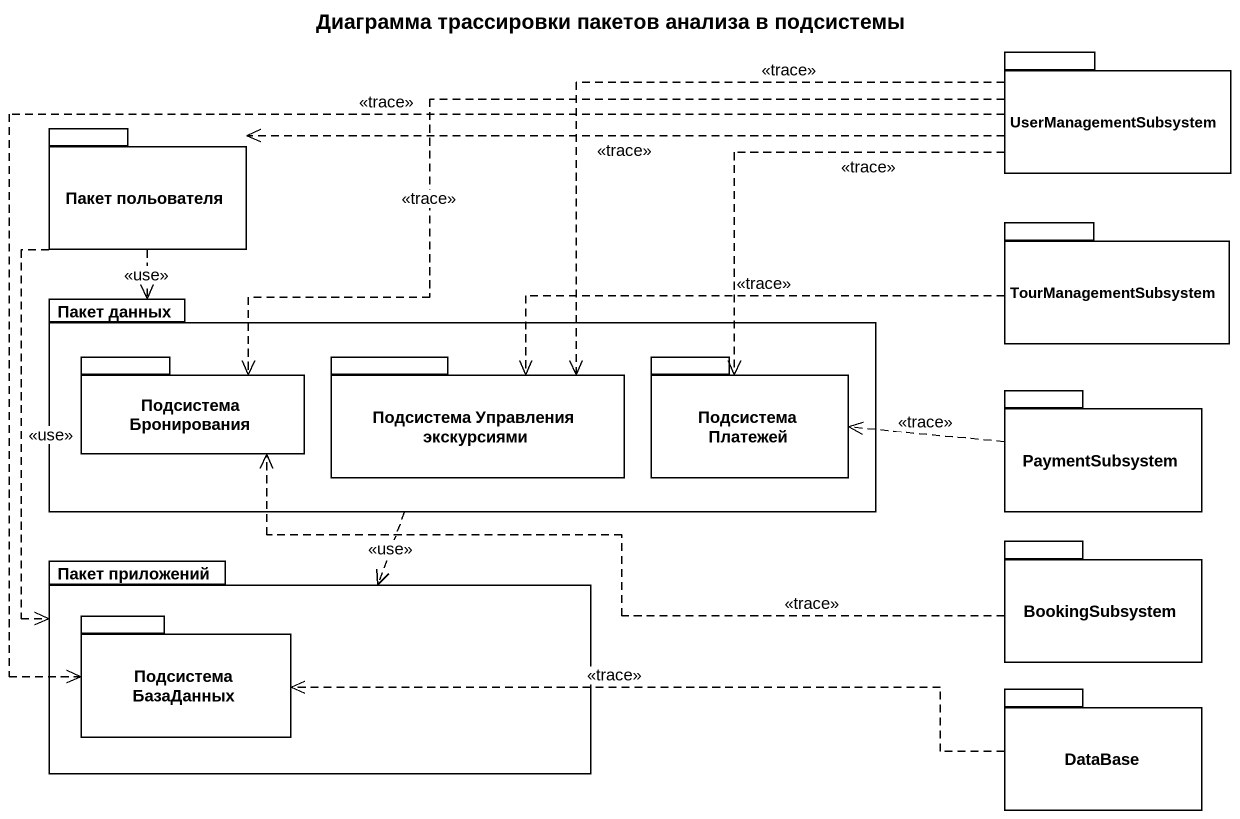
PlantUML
@startuml
title Диаграмма трассировки пакетов анализа в подсистемы
package UserManagementSubsystem {
}
package "Пакет польователя" as Пакет_польователя {
}
package TourManagementSubsystem {
}
package "Пакет данных" as Пакет_данных {
  package "Подсистема Бронирования" as Подсистема_Бронирования {
  }
  package "Подсистема Управления экскурсиями" as Подсистема_Управления {
  }
  package "Подсистема Платежей" as Подсистема_Платежей {
  }
}
package PaymentSubsystem {
}
package "Пакет приложений" as Пакет_приложений {
  package "Подсистема БазаДанных" as Подсистема_БазаДанных {
  }
}
package BookingSubsystem {
}
package "DataBase" as DataBase_ {
}
UserManagementSubsystem .left.> Пакет_польователя : <<trace>>
UserManagementSubsystem .left.> Подсистема_Бронирования : <<trace>>
UserManagementSubsystem .left.> Подсистема_Управления : <<trace>>
UserManagementSubsystem ..> Подсистема_Платежей : <<trace>>
UserManagementSubsystem ..> Подсистема_БазаДанных : <<trace>>
Пакет_польователя ..> Пакет_данных : <<use>>
Пакет_польователя ..> Пакет_приложений : <<use>>
TourManagementSubsystem .left.> Подсистема_Управления : <<trace>>
Пакет_данных ..> Пакет_приложений : <<use>>
PaymentSubsystem .left.> Подсистема_Платежей : <<trace>>
BookingSubsystem .left.> Подсистема_Бронирования : <<trace>>
DataBase_ .left.> Подсистема_БазаДанных : <<trace>>
@enduml
